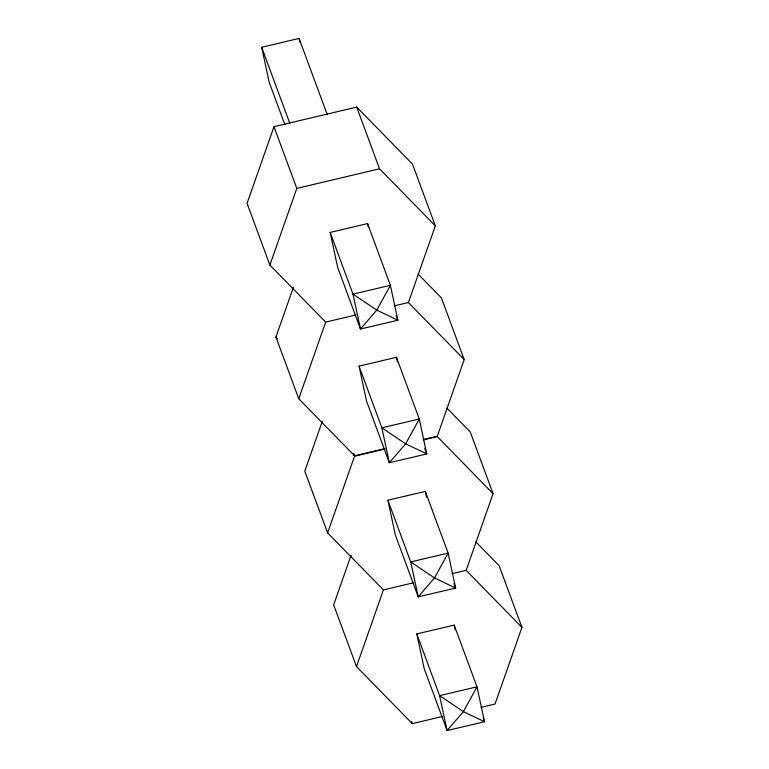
<?xml version="1.0" encoding="UTF-8"?>
<svg xmlns="http://www.w3.org/2000/svg" width="769" height="769" viewBox="0 0 769 769"><rect width="100%" height="100%" fill="white"/><g stroke="black" fill="none" stroke-linecap="round" stroke-linejoin="round"><path stroke-width="1.15" d="M394.43 305.831L408.406 302.515L435.341 225.865L412.511 164.153L356.701 107.093L273.975 126.683L247.051 203.333L269.881 265.045L325.681 322.105L355.98 314.934M269.881 265.045L296.805 188.395L273.975 126.683M384.856 448.644L354.557 455.815L298.757 398.755L275.927 337.043L293.354 287.443M298.757 398.755L325.681 322.105M322.211 421.547L304.784 471.137L327.613 532.859L383.423 589.919L413.712 582.739M327.613 532.859L354.547 456.209L353.711 453.96M351.087 555.256L333.659 604.847L356.489 666.569L412.299 723.629L442.588 716.448M418.067 274.014L441.387 297.863L464.216 359.575L437.282 436.225L423.306 439.532M356.489 666.569L383.423 589.919M452.162 573.636L466.149 570.329L493.073 493.679L470.244 431.957L446.924 408.118M475.8 541.818L499.119 565.667L521.949 627.389L495.025 704.039L481.038 707.345M284.934 124.809L269.16 82.168L261.671 47.265L299.083 38.45L327.306 114.754M296.805 188.395L379.53 168.805L435.341 225.865M330.161 232.411L367.572 223.596L390.402 285.309L397.881 320.221L360.478 329.036L337.649 267.314L330.161 232.411L352.99 294.123L360.478 329.036L376.772 310.118L390.402 285.309L352.99 294.123L376.772 310.118L397.881 320.221L396.227 315.732M359.036 366.121L396.448 357.306L419.278 419.018L426.757 453.931L389.354 462.746L366.525 401.024L359.036 366.121L381.866 427.833L389.354 462.746L405.648 443.828L419.278 419.018L381.866 427.833L405.648 443.828L426.757 453.931L424.69 448.317M354.547 456.209L384.836 449.029M423.286 439.926L437.273 436.619L493.073 493.679M387.893 500.215L425.305 491.41L448.135 553.122L455.623 588.035L418.211 596.84L395.381 535.128L387.893 500.215L410.723 561.928L418.211 596.84L434.504 577.932L448.135 553.122L410.723 561.928L434.504 577.932L455.623 588.035L453.96 583.546M416.779 633.925L454.181 625.12L477.011 686.832L484.499 721.735L447.087 730.55L424.257 668.838L416.779 633.925L439.599 695.637L447.087 730.55L463.38 711.642L477.011 686.832L439.599 695.637L463.38 711.642L484.499 721.735L483.249 718.371M408.406 302.515L464.216 359.575M275.927 337.043L277.59 338.745M466.149 570.329L521.949 627.389M356.701 107.093L379.53 168.805M261.671 47.265L289.894 123.559M353.73 453.575L354.557 455.815M411.463 721.38L412.299 723.629M454.181 625.12L455.181 629.773M425.305 491.41L426.555 497.226M396.448 357.306L397.438 361.959M367.572 223.596L368.313 227.086M299.083 38.45L299.833 41.939"/></g></svg>
